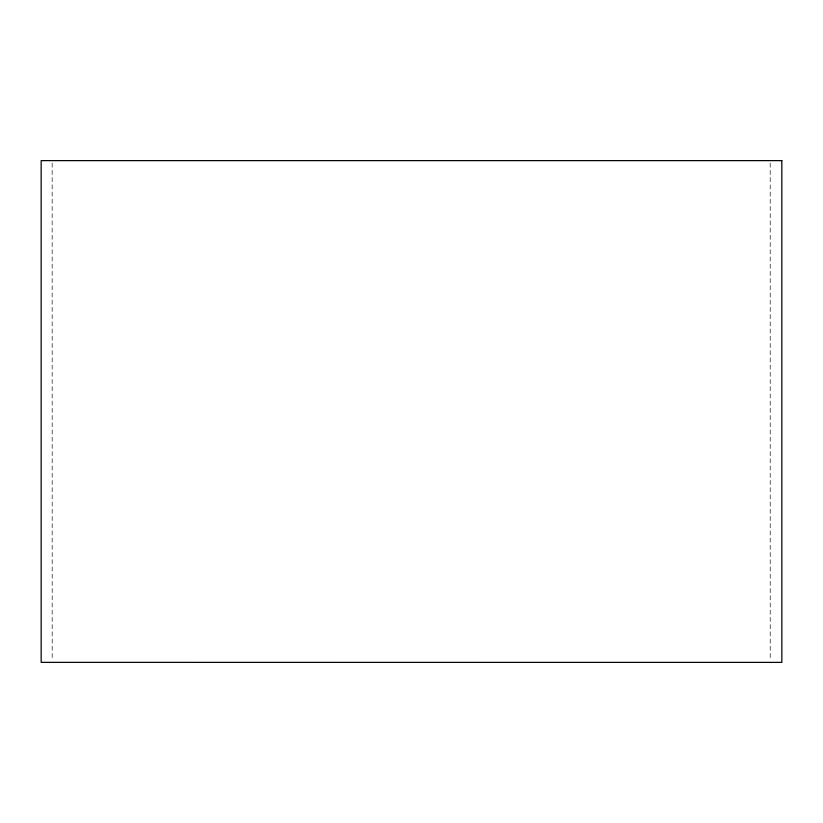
<?xml version="1.0" encoding="UTF-8"?>
<svg xmlns="http://www.w3.org/2000/svg" width="823" height="823" viewBox="0 0 823 823"><rect width="100%" height="100%" fill="white"/><g stroke="black" fill="none" stroke-linecap="round" stroke-linejoin="round"><path stroke-width="0.62" stroke-dasharray="4.12 3.09" d="M770.194 163.17L770.215 659.851M52.158 163.149L52.178 659.83"/><path stroke-width="1.23" d="M781.85 160.629L41.15 160.629L41.171 662.361L781.85 662.381L781.829 160.639"/></g></svg>
